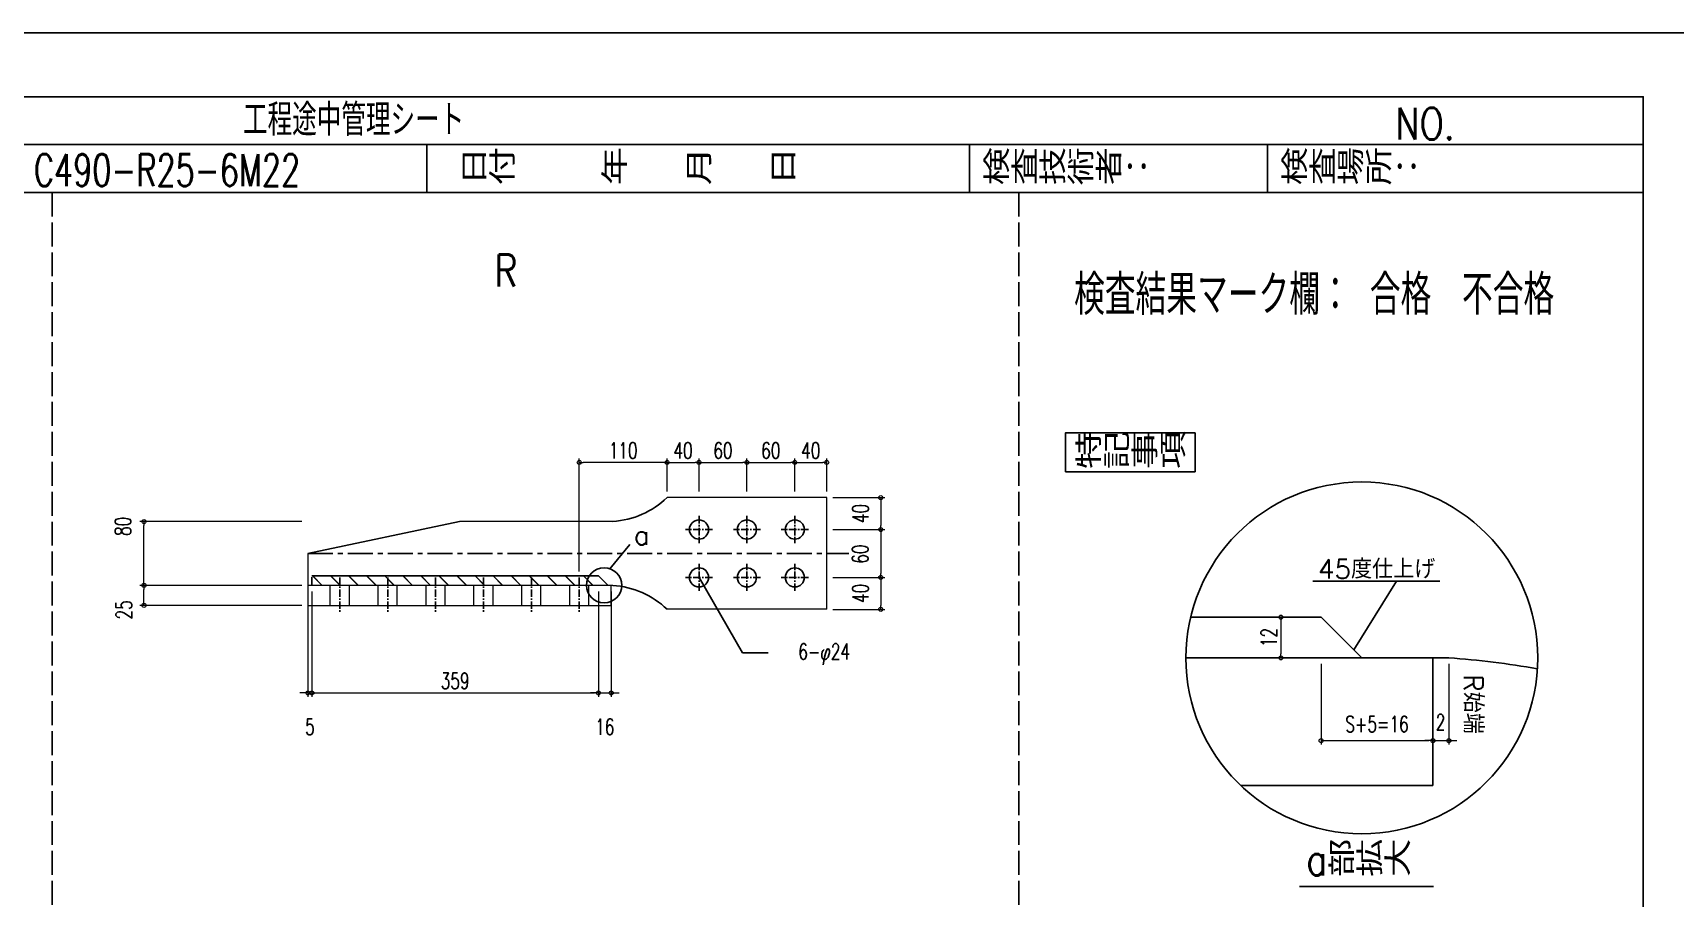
# Model space of a CAD drawing. Header units: millimetres. Extents: x 0 to 18796, y -11 to 7128.
# Drawn here: x 9971 to 12028, y 6044 to 7128 of the extents above; entities that cross this region are included whole.
import ezdxf
from ezdxf.enums import TextEntityAlignment as Align

# ---------------------------------------------------------------- set-up
doc = ezdxf.new("R2010")
doc.units = ezdxf.units.MM
doc.header["$LTSCALE"] = 5
for name, pattern in [('ACAD_ISO03W100', [30, 12, -18]), ('CENTER1', [10, 6.25, -1.25, 1.25, -1.25]), ('DASHED', [7.5, 6, -1.5]), ('JIS_08_50', [53, 50, -1.125, 0.75, -1.125])]:
    doc.linetypes.add(name, pattern=pattern)
doc.layers.get('0').update_dxf_attribs({"color": 255})
doc.layers.get('DEFPOINTS').update_dxf_attribs({"color": 9})
for name, color, linetype in [('CENTER', 2, 'JIS_08_50'), ('LAYER6', 7, 'Continuous'), ('寸法', 4, 'Continuous'), ('溶接', 241, 'Continuous'), ('補助線', 7, 'ACAD_ISO03W100'), ('金物', 142, 'Continuous')]:
    doc.layers.add(name, color=color, linetype=linetype)
doc.styles.add('KANJI', font='simplex.shx', dxfattribs={"width": 0.7, "bigfont": 'extfont2.shx'})
doc.styles.get("Standard").update_dxf_attribs({"font": 'simplex.shx', "width": 0.7, "height": 2.5, "bigfont": '@extfont2.shx'})
doc.styles.add('SUNPOU', font='simplex.shx', dxfattribs={"width": 0.7, "bigfont": 'extfont2.shx'})
doc.dimstyles.new('S5', dxfattribs={"dimscale": 5, "dimtxt": 4, "dimasz": 1, "dimexe": 1, "dimexo": 1.5, "dimgap": 1, "dimtad": 1, "dimtxsty": 'KANJI', "dimblk": 'ORIGIN', "dimcen": 0, "dimclrd": 256, "dimclre": 256, "dimclrt": 256, "dimadec": 0, "dimazin": 0, "dimtfac": 1, "dimtmove": 2, "dimatfit": 2, "dimfxl": 1, "dimtolj": 2, "dimlwd": 5, "dimlwe": 5, "dimarcsym": 0})

# ---------------------------------------------------------------- blocks, each defined once
blk = doc.blocks.new('_Origin')
at = {"color": 0, "linetype": 'ByBlock', "lineweight": -2}
blk.add_line((0, 0), (-1, 0), dxfattribs=at)
blk.add_circle((0, 0), 0.5, dxfattribs=at)
blk = doc.blocks.new('*D191')
at = {"layer": 'DEFPOINTS', "color": 0, "transparency": 16777216}
for p in [(11584.5, 6344.9), (11724.5, 6344.9), (11724.5, 6241.2)]:
    blk.add_point(p, dxfattribs=at)
at = {"layer": '寸法', "lineweight": 5, "ltscale": 4, "transparency": 16777216}
for p, q in [((11584.5, 6337.4), (11584.5, 6236.2)), ((11724.5, 6337.4), (11724.5, 6236.2)), ((11589.5, 6241.2), (11719.5, 6241.2))]:
    blk.add_line(p, q, dxfattribs=at)
at = {"layer": '寸法', "lineweight": 5, "transparency": 16777216, "xscale": 5, "yscale": 5, "zscale": 5, "rotation": 180}
blk.add_blockref('_Origin', (11584.5, 6241.2), dxfattribs=at)
at = {"layer": '寸法', "lineweight": 5, "transparency": 16777216, "xscale": 5, "yscale": 5, "zscale": 5}
blk.add_blockref('_Origin', (11724.5, 6241.2), dxfattribs=at)
at = {"layer": '寸法', "linetype": 'Continuous', "transparency": 16777216, "insert": (11654.5, 6262), "char_height": 20, "attachment_point": 5, "style": 'KANJI'}
blk.add_mtext('\\A2;S+5=16', dxfattribs=at)
blk = doc.blocks.new('*D192')
at = {"layer": 'DEFPOINTS', "color": 0, "transparency": 16777216}
for p in [(11724.5, 6344.9), (11744.5, 6344.9), (11744.5, 6241.2)]:
    blk.add_point(p, dxfattribs=at)
at = {"layer": '寸法', "lineweight": 5, "ltscale": 4, "transparency": 16777216}
for p, q in [((11724.5, 6337.4), (11724.5, 6236.2)), ((11744.5, 6337.4), (11744.5, 6236.2)), ((11719.5, 6241.2), (11714.5, 6241.2)), ((11724.5, 6241.2), (11744.5, 6241.2)), ((11749.5, 6241.2), (11754.5, 6241.2))]:
    blk.add_line(p, q, dxfattribs=at)
at = {"layer": '寸法', "lineweight": 5, "transparency": 16777216, "xscale": 5, "yscale": 5, "zscale": 5}
blk.add_blockref('_Origin', (11724.5, 6241.2), dxfattribs=at)
at = {"layer": '寸法', "lineweight": 5, "transparency": 16777216, "xscale": 5, "yscale": 5, "zscale": 5, "rotation": 180}
blk.add_blockref('_Origin', (11744.5, 6241.2), dxfattribs=at)
at = {"layer": '寸法', "linetype": 'Continuous', "transparency": 16777216, "insert": (11734.1, 6264.2), "char_height": 20, "attachment_point": 5, "style": 'KANJI'}
blk.add_mtext('\\A2;2', dxfattribs=at)
blk = doc.blocks.new('*D193')
at = {"layer": 'DEFPOINTS', "color": 0, "transparency": 16777216}
for p in [(11584.5, 6395.9), (11534.1, 6344.9), (11584.5, 6344.9)]:
    blk.add_point(p, dxfattribs=at)
at = {"layer": '寸法', "linetype": 'Continuous', "lineweight": 5, "transparency": 16777216}
for p, q in [((11577, 6395.9), (11529.1, 6395.9)), ((11534.1, 6390.9), (11534.1, 6349.9)), ((11577, 6344.9), (11529.1, 6344.9))]:
    blk.add_line(p, q, dxfattribs=at)
at = {"layer": '寸法', "lineweight": 5, "transparency": 16777216, "xscale": 5, "yscale": 5, "zscale": 5}
for p, rotation in [((11534.1, 6395.9), 90), ((11534.1, 6344.9), 270)]:
    blk.add_blockref('_Origin', p, dxfattribs=dict(at, rotation=rotation))
at = {"layer": '寸法', "linetype": 'Continuous', "transparency": 16777216, "insert": (11519.1, 6370.4), "char_height": 20, "attachment_point": 5, "rotation": 90, "style": 'KANJI'}
blk.add_mtext('\\A2;12', dxfattribs=at)
blk = doc.blocks.new('*D233')
at = {"layer": 'DEFPOINTS', "color": 0, "transparency": 16777216}
for p in [(10655.1, 6589.7), (10765.1, 6547.2), (10655.1, 6445.7)]:
    blk.add_point(p, dxfattribs=at)
at = {"layer": '寸法', "lineweight": 5, "transparency": 16777216}
for p, q in [((10655.1, 6453.2), (10655.1, 6594.7)), ((10760.1, 6589.7), (10660.1, 6589.7)), ((10765.1, 6554.7), (10765.1, 6594.7))]:
    blk.add_line(p, q, dxfattribs=at)
at = {"layer": '寸法', "lineweight": 5, "transparency": 16777216, "xscale": 5, "yscale": 5, "zscale": 5, "rotation": 180}
blk.add_blockref('_Origin', (10655.1, 6589.7), dxfattribs=at)
at = {"layer": '寸法', "lineweight": 5, "transparency": 16777216, "xscale": 5, "yscale": 5, "zscale": 5}
blk.add_blockref('_Origin', (10765.1, 6589.7), dxfattribs=at)
at = {"layer": '寸法', "linetype": 'Continuous', "transparency": 16777216, "insert": (10710.1, 6604.7), "char_height": 20, "attachment_point": 5, "style": 'KANJI'}
blk.add_mtext('\\A2;110', dxfattribs=at)
blk = doc.blocks.new('*D234')
at = {"layer": 'DEFPOINTS', "color": 0, "transparency": 16777216}
for p in [(10109.7, 6515.7), (10315.1, 6515.7), (10315.1, 6435.7)]:
    blk.add_point(p, dxfattribs=at)
at = {"layer": '寸法', "lineweight": 5, "transparency": 16777216}
for p, q in [((10307.6, 6515.7), (10104.7, 6515.7)), ((10109.7, 6440.7), (10109.7, 6510.7)), ((10307.6, 6435.7), (10104.7, 6435.7))]:
    blk.add_line(p, q, dxfattribs=at)
at = {"layer": '寸法', "lineweight": 5, "transparency": 16777216, "xscale": 5, "yscale": 5, "zscale": 5}
for p, rotation in [((10109.7, 6515.7), 90), ((10109.7, 6435.7), 270)]:
    blk.add_blockref('_Origin', p, dxfattribs=dict(at, rotation=rotation))
at = {"layer": '寸法', "linetype": 'Continuous', "transparency": 16777216, "insert": (10083.5, 6509.7), "char_height": 20, "attachment_point": 5, "rotation": 90, "style": 'KANJI'}
blk.add_mtext('\\A2;80', dxfattribs=at)
blk = doc.blocks.new('*D245')
at = {"layer": 'DEFPOINTS', "color": 0, "transparency": 16777216}
for p in [(10109.7, 6435.7), (10315.1, 6435.7), (10315.1, 6410.7)]:
    blk.add_point(p, dxfattribs=at)
at = {"layer": '寸法', "lineweight": 5, "transparency": 16777216}
for p, q in [((10307.6, 6435.7), (10104.7, 6435.7)), ((10109.7, 6415.7), (10109.7, 6430.7)), ((10307.6, 6410.7), (10104.7, 6410.7))]:
    blk.add_line(p, q, dxfattribs=at)
at = {"layer": '寸法', "lineweight": 5, "transparency": 16777216, "xscale": 5, "yscale": 5, "zscale": 5}
for p, rotation in [((10109.7, 6435.7), 90), ((10109.7, 6410.7), 270)]:
    blk.add_blockref('_Origin', p, dxfattribs=dict(at, rotation=rotation))
at = {"layer": '寸法', "linetype": 'Continuous', "transparency": 16777216, "insert": (10084.7, 6405), "char_height": 20, "attachment_point": 5, "rotation": 90, "style": 'KANJI'}
blk.add_mtext('\\A2;25', dxfattribs=at)
blk = doc.blocks.new('*D235')
at = {"layer": 'DEFPOINTS', "color": 0, "transparency": 16777216}
for p in [(10965.1, 6545.7), (10965.1, 6505.7), (11032.8, 6505.7)]:
    blk.add_point(p, dxfattribs=at)
at = {"layer": '寸法', "lineweight": 5, "transparency": 16777216}
for p, q in [((10972.6, 6545.7), (11037.8, 6545.7)), ((11032.8, 6540.7), (11032.8, 6510.7)), ((10972.6, 6505.7), (11037.8, 6505.7))]:
    blk.add_line(p, q, dxfattribs=at)
at = {"layer": '寸法', "lineweight": 5, "transparency": 16777216, "xscale": 5, "yscale": 5, "zscale": 5}
for p, rotation in [((11032.8, 6545.7), 90), ((11032.8, 6505.7), 270)]:
    blk.add_blockref('_Origin', p, dxfattribs=dict(at, rotation=rotation))
at = {"layer": '寸法', "linetype": 'Continuous', "transparency": 16777216, "insert": (11007.4, 6525.7), "char_height": 20, "attachment_point": 5, "rotation": 90, "style": 'KANJI'}
blk.add_mtext('\\A2;40', dxfattribs=at)
blk = doc.blocks.new('*D236')
at = {"layer": 'DEFPOINTS', "color": 0, "transparency": 16777216}
for p in [(10965.1, 6445.7), (10965.1, 6405.7), (11032.8, 6405.7)]:
    blk.add_point(p, dxfattribs=at)
at = {"layer": '寸法', "lineweight": 5, "transparency": 16777216}
for p, q in [((10972.6, 6445.7), (11037.8, 6445.7)), ((11032.8, 6440.7), (11032.8, 6410.7)), ((10972.6, 6405.7), (11037.8, 6405.7))]:
    blk.add_line(p, q, dxfattribs=at)
at = {"layer": '寸法', "lineweight": 5, "transparency": 16777216, "xscale": 5, "yscale": 5, "zscale": 5}
for p, rotation in [((11032.8, 6445.7), 90), ((11032.8, 6405.7), 270)]:
    blk.add_blockref('_Origin', p, dxfattribs=dict(at, rotation=rotation))
at = {"layer": '寸法', "linetype": 'Continuous', "transparency": 16777216, "insert": (11007.4, 6425.7), "char_height": 20, "attachment_point": 5, "rotation": 90, "style": 'KANJI'}
blk.add_mtext('\\A2;40', dxfattribs=at)
blk = doc.blocks.new('*D237')
at = {"layer": 'DEFPOINTS', "color": 0, "transparency": 16777216}
for p in [(10805.1, 6589.7), (10765.1, 6545.7), (10805.1, 6545.7)]:
    blk.add_point(p, dxfattribs=at)
at = {"layer": '寸法', "lineweight": 5, "transparency": 16777216}
for p, q in [((10765.1, 6553.2), (10765.1, 6594.7)), ((10770.1, 6589.7), (10800.1, 6589.7)), ((10805.1, 6553.2), (10805.1, 6594.7))]:
    blk.add_line(p, q, dxfattribs=at)
at = {"layer": '寸法', "lineweight": 5, "transparency": 16777216, "xscale": 5, "yscale": 5, "zscale": 5, "rotation": 180}
blk.add_blockref('_Origin', (10765.1, 6589.7), dxfattribs=at)
at = {"layer": '寸法', "lineweight": 5, "transparency": 16777216, "xscale": 5, "yscale": 5, "zscale": 5}
blk.add_blockref('_Origin', (10805.1, 6589.7), dxfattribs=at)
at = {"layer": '寸法', "linetype": 'Continuous', "transparency": 16777216, "insert": (10785.1, 6604.7), "char_height": 20, "attachment_point": 5, "style": 'KANJI'}
blk.add_mtext('\\A2;40', dxfattribs=at)
blk = doc.blocks.new('*D238')
at = {"layer": 'DEFPOINTS', "color": 0, "transparency": 16777216}
for p in [(10925.1, 6589.7), (10865.1, 6545.7), (10925.1, 6545.7)]:
    blk.add_point(p, dxfattribs=at)
at = {"layer": '寸法', "lineweight": 5, "transparency": 16777216}
for p, q in [((10865.1, 6553.2), (10865.1, 6594.7)), ((10870.1, 6589.7), (10920.1, 6589.7)), ((10925.1, 6553.2), (10925.1, 6594.7))]:
    blk.add_line(p, q, dxfattribs=at)
at = {"layer": '寸法', "lineweight": 5, "transparency": 16777216, "xscale": 5, "yscale": 5, "zscale": 5, "rotation": 180}
blk.add_blockref('_Origin', (10865.1, 6589.7), dxfattribs=at)
at = {"layer": '寸法', "lineweight": 5, "transparency": 16777216, "xscale": 5, "yscale": 5, "zscale": 5}
blk.add_blockref('_Origin', (10925.1, 6589.7), dxfattribs=at)
at = {"layer": '寸法', "linetype": 'Continuous', "transparency": 16777216, "insert": (10895.1, 6604.7), "char_height": 20, "attachment_point": 5, "style": 'KANJI'}
blk.add_mtext('\\A2;60', dxfattribs=at)
blk = doc.blocks.new('*D239')
at = {"layer": 'DEFPOINTS', "color": 0, "transparency": 16777216}
for p in [(10865.1, 6589.7), (10805.1, 6545.7), (10865.1, 6545.7)]:
    blk.add_point(p, dxfattribs=at)
at = {"layer": '寸法', "lineweight": 5, "transparency": 16777216}
for p, q in [((10805.1, 6553.2), (10805.1, 6594.7)), ((10810.1, 6589.7), (10860.1, 6589.7)), ((10865.1, 6553.2), (10865.1, 6594.7))]:
    blk.add_line(p, q, dxfattribs=at)
at = {"layer": '寸法', "lineweight": 5, "transparency": 16777216, "xscale": 5, "yscale": 5, "zscale": 5, "rotation": 180}
blk.add_blockref('_Origin', (10805.1, 6589.7), dxfattribs=at)
at = {"layer": '寸法', "lineweight": 5, "transparency": 16777216, "xscale": 5, "yscale": 5, "zscale": 5}
blk.add_blockref('_Origin', (10865.1, 6589.7), dxfattribs=at)
at = {"layer": '寸法', "linetype": 'Continuous', "transparency": 16777216, "insert": (10835.1, 6604.7), "char_height": 20, "attachment_point": 5, "style": 'KANJI'}
blk.add_mtext('\\A2;60', dxfattribs=at)
blk = doc.blocks.new('*D240')
at = {"layer": 'DEFPOINTS', "color": 0, "transparency": 16777216}
for p in [(10965.1, 6589.7), (10925.1, 6545.7), (10965.1, 6545.7)]:
    blk.add_point(p, dxfattribs=at)
at = {"layer": '寸法', "lineweight": 5, "transparency": 16777216}
for p, q in [((10925.1, 6553.2), (10925.1, 6594.7)), ((10930.1, 6589.7), (10960.1, 6589.7)), ((10965.1, 6553.2), (10965.1, 6594.7))]:
    blk.add_line(p, q, dxfattribs=at)
at = {"layer": '寸法', "lineweight": 5, "transparency": 16777216, "xscale": 5, "yscale": 5, "zscale": 5, "rotation": 180}
blk.add_blockref('_Origin', (10925.1, 6589.7), dxfattribs=at)
at = {"layer": '寸法', "lineweight": 5, "transparency": 16777216, "xscale": 5, "yscale": 5, "zscale": 5}
blk.add_blockref('_Origin', (10965.1, 6589.7), dxfattribs=at)
at = {"layer": '寸法', "linetype": 'Continuous', "transparency": 16777216, "insert": (10945.1, 6604.7), "char_height": 20, "attachment_point": 5, "style": 'KANJI'}
blk.add_mtext('\\A2;40', dxfattribs=at)
blk = doc.blocks.new('*D241')
at = {"layer": 'DEFPOINTS', "color": 0, "transparency": 16777216}
for p in [(10965.1, 6505.7), (10965.1, 6445.7), (11032.8, 6445.7)]:
    blk.add_point(p, dxfattribs=at)
at = {"layer": '寸法', "lineweight": 5, "transparency": 16777216}
for p, q in [((10972.6, 6505.7), (11037.8, 6505.7)), ((11032.8, 6500.7), (11032.8, 6450.7)), ((10972.6, 6445.7), (11037.8, 6445.7))]:
    blk.add_line(p, q, dxfattribs=at)
at = {"layer": '寸法', "lineweight": 5, "transparency": 16777216, "xscale": 5, "yscale": 5, "zscale": 5}
for p, rotation in [((11032.8, 6505.7), 90), ((11032.8, 6445.7), 270)]:
    blk.add_blockref('_Origin', p, dxfattribs=dict(at, rotation=rotation))
at = {"layer": '寸法', "linetype": 'Continuous', "transparency": 16777216, "insert": (11007.1, 6474.9), "char_height": 20, "attachment_point": 5, "rotation": 90, "style": 'KANJI'}
blk.add_mtext('\\A2;60', dxfattribs=at)
blk = doc.blocks.new('*D242')
at = {"layer": 'DEFPOINTS', "color": 0, "transparency": 16777216}
for p in [(10315.1, 6435.7), (10320.1, 6416.7), (10320.1, 6301)]:
    blk.add_point(p, dxfattribs=at)
at = {"layer": '寸法', "linetype": 'Continuous', "lineweight": 5, "transparency": 16777216}
for p, q in [((10315.1, 6428.2), (10315.1, 6296)), ((10320.1, 6409.2), (10320.1, 6296)), ((10310.1, 6301), (10305.1, 6301)), ((10315.1, 6301), (10320.1, 6301)), ((10325.1, 6301), (10330.1, 6301))]:
    blk.add_line(p, q, dxfattribs=at)
at = {"layer": '寸法', "lineweight": 5, "transparency": 16777216, "xscale": 5, "yscale": 5, "zscale": 5}
blk.add_blockref('_Origin', (10315.1, 6301), dxfattribs=at)
at = {"layer": '寸法', "lineweight": 5, "transparency": 16777216, "xscale": 5, "yscale": 5, "zscale": 5, "rotation": 180}
blk.add_blockref('_Origin', (10320.1, 6301), dxfattribs=at)
at = {"layer": '寸法', "linetype": 'Continuous', "transparency": 16777216, "insert": (10317.6, 6258.5), "char_height": 20, "attachment_point": 5, "style": 'KANJI'}
blk.add_mtext('\\A2;5', dxfattribs=at)
blk = doc.blocks.new('*D243')
at = {"layer": 'DEFPOINTS', "color": 0, "transparency": 16777216}
for p in [(10320.1, 6435.7), (10679.1, 6435.7), (10679.1, 6301)]:
    blk.add_point(p, dxfattribs=at)
at = {"layer": '寸法', "linetype": 'Continuous', "lineweight": 5, "transparency": 16777216}
for p, q in [((10320.1, 6428.2), (10320.1, 6296)), ((10679.1, 6428.2), (10679.1, 6296)), ((10325.1, 6301), (10674.1, 6301))]:
    blk.add_line(p, q, dxfattribs=at)
at = {"layer": '寸法', "lineweight": 5, "transparency": 16777216, "xscale": 5, "yscale": 5, "zscale": 5, "rotation": 180}
blk.add_blockref('_Origin', (10320.1, 6301), dxfattribs=at)
at = {"layer": '寸法', "lineweight": 5, "transparency": 16777216, "xscale": 5, "yscale": 5, "zscale": 5}
blk.add_blockref('_Origin', (10679.1, 6301), dxfattribs=at)
at = {"layer": '寸法', "linetype": 'Continuous', "transparency": 16777216, "insert": (10499.6, 6316), "char_height": 20, "attachment_point": 5, "style": 'KANJI'}
blk.add_mtext('\\A2;359', dxfattribs=at)
blk = doc.blocks.new('*D244')
at = {"layer": 'DEFPOINTS', "color": 0, "transparency": 16777216}
for p in [(10679.1, 6435.7), (10695.1, 6435.7), (10695.1, 6301)]:
    blk.add_point(p, dxfattribs=at)
at = {"layer": '寸法', "linetype": 'Continuous', "lineweight": 5, "transparency": 16777216}
for p, q in [((10679.1, 6428.2), (10679.1, 6296)), ((10695.1, 6428.2), (10695.1, 6296)), ((10674.1, 6301), (10669.1, 6301)), ((10679.1, 6301), (10695.1, 6301)), ((10700.1, 6301), (10705.1, 6301))]:
    blk.add_line(p, q, dxfattribs=at)
at = {"layer": '寸法', "lineweight": 5, "transparency": 16777216, "xscale": 5, "yscale": 5, "zscale": 5}
blk.add_blockref('_Origin', (10679.1, 6301), dxfattribs=at)
at = {"layer": '寸法', "lineweight": 5, "transparency": 16777216, "xscale": 5, "yscale": 5, "zscale": 5, "rotation": 180}
blk.add_blockref('_Origin', (10695.1, 6301), dxfattribs=at)
at = {"layer": '寸法', "linetype": 'Continuous', "transparency": 16777216, "insert": (10687.1, 6258.5), "char_height": 20, "attachment_point": 5, "style": 'KANJI'}
blk.add_mtext('\\A2;16', dxfattribs=at)

msp = doc.modelspace()

# ---------------------------------------------------------------- hatches: boundary and pattern name
at = {"layer": '溶接', "ltscale": 6}
h = msp.add_hatch(dxfattribs=at)
h.set_pattern_fill('JIS_LC_20', color=256, scale=0.8, angle=90)
h.set_pattern_definition([(135, (8411.142, 3356.727), (-11.31371, -11.31371), []), (135, (8411.142, 3357.047), (-11.31371, -11.31371), [])])
h.paths.add_polyline_path([(10499.142, 6435.727), (10320.142, 6435.727), (10320.142, 6447.727), (10499.142, 6447.727)])
h.paths.add_polyline_path([(10679.142, 6435.727), (10499.142, 6435.727), (10499.142, 6447.727), (10679.142, 6447.727)])
h.paths.add_polyline_path([(10677.142, 6435.727), (10679.142, 6441.727)], flags=17)

# ---------------------------------------------------------------- linework, layer by layer
at = {"linetype": 'Continuous', "lineweight": -3}
for p, q in [((8784, 6988), (11988, 6988)), ((10464, 6928), (10464, 6988)), ((11144, 6928), (11144, 6988)), ((11517.301, 6928), (11517.301, 6988)), ((8784, 6928), (11988, 6928))]:
    msp.add_line(p, q, dxfattribs=at)
at = {"linetype": 'DASHED', "lineweight": -3}
for p, q in [((9994.899, 6928), (9994.899, 5452)), ((11205.799, 6928), (11205.799, 5452))]:
    msp.add_line(p, q, dxfattribs=at)
at = {"linetype": 'Continuous', "lineweight": -3}
for points in [[(8704, 7128), (12068, 7128), (12068, 4752), (8704, 4752)], [(8784, 7048), (11988, 7048), (11988, 4832), (8784, 4832)]]:
    msp.add_lwpolyline(points, close=True, dxfattribs=at)
at = {"layer": 'CENTER', "color": 7, "linetype": 'CENTER1'}
msp.add_line((10315.142, 6475.727), (10992.796, 6475.727), dxfattribs=at)
at = {"layer": '寸法', "linetype": 'CENTER1', "ltscale": 0.3}
for p, q in [((10805.142, 6522.727), (10805.142, 6488.727)), ((10865.142, 6522.727), (10865.142, 6488.727)), ((10925.142, 6522.727), (10925.142, 6488.727)), ((10822.142, 6505.727), (10788.142, 6505.727)), ((10882.142, 6505.727), (10848.142, 6505.727)), ((10942.142, 6505.727), (10908.142, 6505.727)), ((10805.142, 6428.727), (10805.142, 6462.727)), ((10865.142, 6428.727), (10865.142, 6462.727)), ((10925.142, 6428.727), (10925.142, 6462.727)), ((10355.142, 6445.727), (10355.142, 6400.727)), ((10415.142, 6445.727), (10415.142, 6400.727)), ((10475.142, 6445.727), (10475.142, 6400.727)), ((10535.142, 6445.727), (10535.142, 6400.727)), ((10595.142, 6445.727), (10595.142, 6400.727)), ((10655.142, 6445.727), (10655.142, 6400.727)), ((10822.142, 6445.727), (10788.142, 6445.727)), ((10882.142, 6445.727), (10848.142, 6445.727)), ((10942.142, 6445.727), (10908.142, 6445.727))]:
    msp.add_line(p, q, dxfattribs=at)
at = {"layer": '寸法', "ltscale": 4}
for p, q in [((10693.248, 6456.624), (10718.285, 6487.011)), ((11733.087, 6441.029), (11573.967, 6441.029)), ((11625.29, 6355.083), (11678.956, 6441.029))]:
    msp.add_line(p, q, dxfattribs=at)
at = {"layer": '寸法'}
for p, q in [((10805.142, 6445.727), (10859.786, 6351.081)), ((10859.786, 6351.081), (10891.933, 6351.081)), ((11557.396, 6058.654), (11725.396, 6058.654))]:
    msp.add_line(p, q, dxfattribs=at)
at = {"layer": '寸法', "linetype": 'Continuous'}
msp.add_lwpolyline([(11264.215, 6578.083), (11426.578, 6578.083), (11426.578, 6626.827), (11264.215, 6626.827)], close=True, dxfattribs=at)
for centre, radius in [((11635.49, 6344.883), 220.401), ((10686.242, 6435.727), 22.04)]:
    msp.add_circle(centre, radius, dxfattribs=at)
at = {"layer": '溶接'}
for p, q in [((10679.142, 6447.727), (10320.142, 6447.727)), ((11584.49, 6395.883), (11421.071, 6395.883))]:
    msp.add_line(p, q, dxfattribs=at)
at = {"layer": '溶接', "linetype": 'Continuous'}
for p, q in [((10320.142, 6446.127), (10320.142, 6435.727)), ((10679.142, 6447.727), (10691.142, 6435.727))]:
    msp.add_line(p, q, dxfattribs=at)
at = {"layer": '溶接', "ltscale": 4}
msp.add_line((11584.49, 6395.883), (11635.49, 6344.883), dxfattribs=at)
at = {"layer": '補助線', "lineweight": 18}
for p, q in [((10343.142, 6410.727), (10343.142, 6435.727)), ((10367.142, 6410.727), (10367.142, 6435.727)), ((10403.142, 6410.727), (10403.142, 6435.727)), ((10427.142, 6410.727), (10427.142, 6435.727)), ((10463.142, 6410.727), (10463.142, 6435.727)), ((10487.142, 6410.727), (10487.142, 6435.727)), ((10523.142, 6410.727), (10523.142, 6435.727)), ((10547.142, 6410.727), (10547.142, 6435.727)), ((10583.142, 6410.727), (10583.142, 6435.727)), ((10607.142, 6410.727), (10607.142, 6435.727)), ((10643.142, 6410.727), (10643.142, 6435.727)), ((10667.142, 6410.727), (10667.142, 6435.727))]:
    msp.add_line(p, q, dxfattribs=at)
at = {"layer": '金物', "lineweight": 18}
for p, q in [((10965.142, 6545.727), (10765.142, 6545.727)), ((10965.142, 6405.727), (10965.142, 6545.727)), ((10697.142, 6515.727), (10505.142, 6515.727)), ((10315.142, 6475.727), (10315.142, 6435.727)), ((10315.142, 6435.727), (10315.142, 6410.727)), ((10697.142, 6435.727), (10315.142, 6435.727)), ((10695.142, 6410.727), (10695.142, 6435.727)), ((10315.142, 6410.727), (10695.142, 6410.727)), ((10965.142, 6405.727), (10765.142, 6405.727))]:
    msp.add_line(p, q, dxfattribs=at)
at = {"layer": '金物'}
msp.add_line((10315.142, 6475.727), (10505.142, 6515.727), dxfattribs=at)
at = {"layer": '金物', "color": 153}
for p, q in [((11724.49, 6344.883), (11415.09, 6344.883)), ((11724.49, 6184.883), (11724.49, 6344.883)), ((11483.91, 6184.883), (11724.49, 6184.883))]:
    msp.add_line(p, q, dxfattribs=at)
at = {"layer": '金物', "color": 153, "ltscale": 5}
msp.add_line((11724.49, 6344.883), (11744.49, 6344.883), dxfattribs=at)
at = {"layer": '金物', "ltscale": 2.5}
for centre in [(10805.142, 6505.727), (10865.142, 6505.727), (10925.142, 6505.727), (10805.142, 6445.727), (10865.142, 6445.727), (10925.142, 6445.727)]:
    msp.add_circle(centre, 12, dxfattribs=at)
at = {"layer": '金物', "ltscale": 2}
for centre, start, end in [((10689.352, 6625.451), 274.060941, 313.550946), ((10689.352, 6326.003), 46.449054, 85.939059)]:
    msp.add_arc(centre, 110, start, end, dxfattribs=at)
at = {"layer": '金物', "color": 153, "ltscale": 4}
msp.add_arc((11666.591, 5247.645), 1100, 80.112723, 85.939059, dxfattribs=at)

# ---------------------------------------------------------------- texts
at = {"layer": 'LAYER6', "color": 0, "linetype": 'Continuous', "lineweight": -3, "style": 'SUNPOU', "width": 0.7}
for s, height, p in [('工程途中管理シート', 40, (10233.829, 6998.926)), ('検査結果マーク欄： 合格\u3000不合格', 50, (11275.011, 6774.796))]:
    msp.add_text(s, height=height, dxfattribs=at).set_placement(p)
at = {"layer": 'LAYER6', "color": 0, "linetype": 'Continuous', "lineweight": -3, "width": 0.8}
for s, p in [('NO.', (11677.789, 6994.209)), ('日付\u3000\u3000\u3000年\u3000\u3000月\u3000\u3000日', (10505.219, 6938.926)), ('検査技術者：', (11159.744, 6938.926)), ('検査場所：', (11533.044, 6938.926)), ('R', (10548.949, 6810.216)), ('特記事項', (11275.011, 6583.433)), ('a部拡大', (11565.95, 6072.43))]:
    msp.add_text(s, height=40, dxfattribs=at).set_placement(p)
at = {"layer": 'LAYER6', "color": 0, "linetype": 'Continuous', "lineweight": -3, "insert": (9971.858, 6976.098), "char_height": 40, "width": 435.25964, "attachment_point": 1}
msp.add_mtext('{C490-R25-6M22 }', dxfattribs=at)
at = {"layer": '寸法', "ltscale": 4, "style": 'SUNPOU'}
for s, p in [('a', (10743.029, 6498.511)), ('45度仕上げ', (11727.51, 6456.24))]:
    msp.add_text(s, height=24, dxfattribs=at).set_placement(p, align=Align.MIDDLE_RIGHT)
msp.add_text('R始端', height=24, rotation=270, dxfattribs=at).set_placement((11763.186, 6324.164))
at = {"layer": '寸法', "insert": (10994.32, 6362.805), "char_height": 20, "width": 98.97993, "attachment_point": 3}
msp.add_mtext('6-φ24', dxfattribs=at)

# ---------------------------------------------------------------- dimensions: what is measured, and where the dimension line sits
at = {"layer": '寸法'}
for base, p1, p2, picture, middle in [((10655.142, 6589.749), (10765.142, 6547.227), (10655.142, 6445.727), '*D233', (10710.142, 6604.749)), ((10805.142, 6589.749), (10765.142, 6545.727), (10805.142, 6545.727), '*D237', (10785.142, 6604.749)), ((10865.142, 6589.749), (10805.142, 6545.727), (10865.142, 6545.727), '*D239', (10835.142, 6604.749)), ((10925.142, 6589.749), (10865.142, 6545.727), (10925.142, 6545.727), '*D238', (10895.142, 6604.749)), ((10965.142, 6589.749), (10925.142, 6545.727), (10965.142, 6545.727), '*D240', (10945.142, 6604.749))]:
    dim = msp.add_linear_dim(base=base, p1=p1, p2=p2, dimstyle='S5', dxfattribs=at)
    dim.commit()
    dim.dimension.update_dxf_attribs({"geometry": picture, "text_midpoint": middle})
for base, p1, p2, angle, picture, middle in [((11032.796, 6505.727), (10965.142, 6545.727), (10965.142, 6505.727), 90, '*D235', (11007.39, 6525.727)), ((10109.715, 6515.727), (10315.142, 6435.727), (10315.142, 6515.727), 270, '*D234', (10083.465, 6509.654)), ((11032.796, 6445.727), (10965.142, 6505.727), (10965.142, 6445.727), 90, '*D241', (11007.094, 6474.894)), ((11032.796, 6405.727), (10965.142, 6445.727), (10965.142, 6405.727), 90, '*D236', (11007.39, 6425.727)), ((10109.715, 6435.727), (10315.142, 6410.727), (10315.142, 6435.727), 270, '*D245', (10084.715, 6404.971))]:
    dim = msp.add_linear_dim(base=base, p1=p1, p2=p2, angle=angle, dimstyle='S5', dxfattribs=at)
    dim.commit()
    dim.dimension.update_dxf_attribs({"geometry": picture, "text_midpoint": middle, "dimtype": 160})
at = {"layer": '寸法', "linetype": 'Continuous'}
for base, p1, p2, picture, middle in [((10320.142, 6301.042), (10315.142, 6435.727), (10320.142, 6416.727), '*D242', (10317.642, 6258.542)), ((10679.142, 6301.042), (10320.142, 6435.727), (10679.142, 6435.727), '*D243', (10499.642, 6316.042)), ((10695.142, 6301.042), (10679.142, 6435.727), (10695.142, 6435.727), '*D244', (10687.142, 6258.542))]:
    dim = msp.add_linear_dim(base=base, p1=p1, p2=p2, dimstyle='S5', dxfattribs=at)
    dim.commit()
    dim.dimension.update_dxf_attribs({"geometry": picture, "text_midpoint": middle})
dim = msp.add_linear_dim(base=(11534.114, 6344.883), p1=(11584.49, 6395.883), p2=(11584.49, 6344.883), angle=90, text='12', dimstyle='S5', dxfattribs=at)
dim.commit()
dim.dimension.update_dxf_attribs({"geometry": '*D193', "text_midpoint": (11519.114, 6370.383)})
at = {"layer": '寸法', "ltscale": 4}
dim = msp.add_linear_dim(base=(11724.49, 6241.194), p1=(11584.49, 6344.883), p2=(11724.49, 6344.883), text='S+5=16', dimstyle='S5', override={"dimlfac": 0.1}, dxfattribs=at)
dim.commit()
dim.dimension.update_dxf_attribs({"geometry": '*D191', "text_midpoint": (11654.49, 6262.009), "dimtype": 160})
dim = msp.add_linear_dim(base=(11744.49, 6241.194), p1=(11724.49, 6344.883), p2=(11744.49, 6344.883), dimstyle='S5', override={"dimlfac": 0.1}, dxfattribs=at)
dim.commit()
dim.dimension.update_dxf_attribs({"geometry": '*D192', "text_midpoint": (11734.112, 6264.206), "dimtype": 160})

doc.saveas('drawing.dxf')
